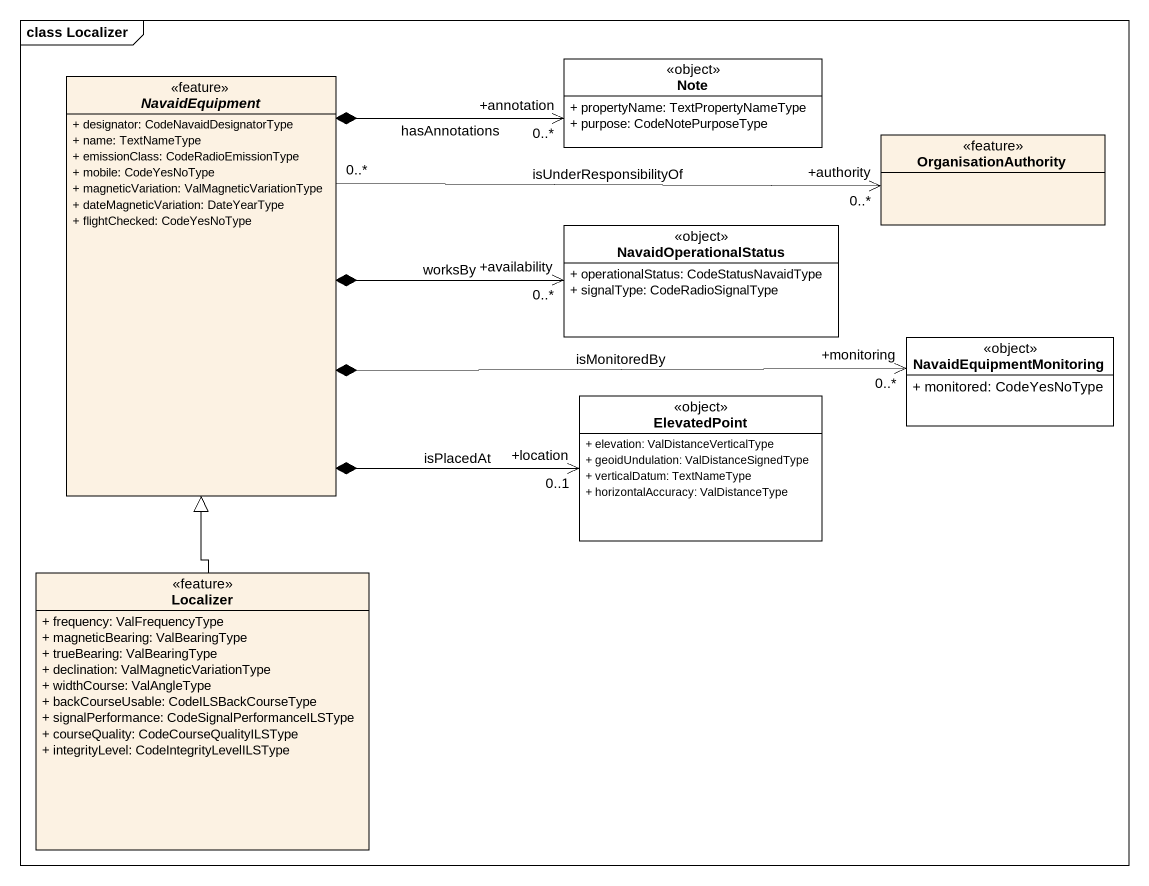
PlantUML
@startuml
mainframe class Localizer
hide circle
hide empty members
skinparam classAttributeIconSize 0
abstract class NavaidEquipment <<feature>> {
  + designator: CodeNavaidDesignatorType
  + name: TextNameType
  + emissionClass: CodeRadioEmissionType
  + mobile: CodeYesNoType
  + magneticVariation: ValMagneticVariationType
  + dateMagneticVariation: DateYearType
  + flightChecked: CodeYesNoType
}
class "Note" as Note_ <<object>> #FFFFFF {
  + propertyName: TextPropertyNameType
  + purpose: CodeNotePurposeType
}
class OrganisationAuthority <<feature>>
class NavaidOperationalStatus <<object>> #FFFFFF {
  + operationalStatus: CodeStatusNavaidType
  + signalType: CodeRadioSignalType
}
class NavaidEquipmentMonitoring <<object>> #FFFFFF {
  + monitored: CodeYesNoType
}
class ElevatedPoint <<object>> #FFFFFF {
  + elevation: ValDistanceVerticalType
  + geoidUndulation: ValDistanceSignedType
  + verticalDatum: TextNameType
  + horizontalAccuracy: ValDistanceType
}
class Localizer <<feature>> {
  + frequency: ValFrequencyType
  + magneticBearing: ValBearingType
  + trueBearing: ValBearingType
  + declination: ValMagneticVariationType
  + widthCourse: ValAngleType
  + backCourseUsable: CodeILSBackCourseType
  + signalPerformance: CodeSignalPerformanceILSType
  + courseQuality: CodeCourseQualityILSType
  + integrityLevel: CodeIntegrityLevelILSType
}
NavaidEquipment *-right-> "+annotation\n0..*" Note_ : hasAnnotations
NavaidEquipment "0..*" -right-> "+authority\n0..*" OrganisationAuthority : isUnderResponsibilityOf
NavaidEquipment *-right-> "+availability\n0..*" NavaidOperationalStatus : worksBy
NavaidEquipment *-right-> "+monitoring\n0..*" NavaidEquipmentMonitoring : isMonitoredBy
NavaidEquipment *-right-> "+location\n0..1" ElevatedPoint : isPlacedAt
Localizer -up-|> NavaidEquipment
@enduml
